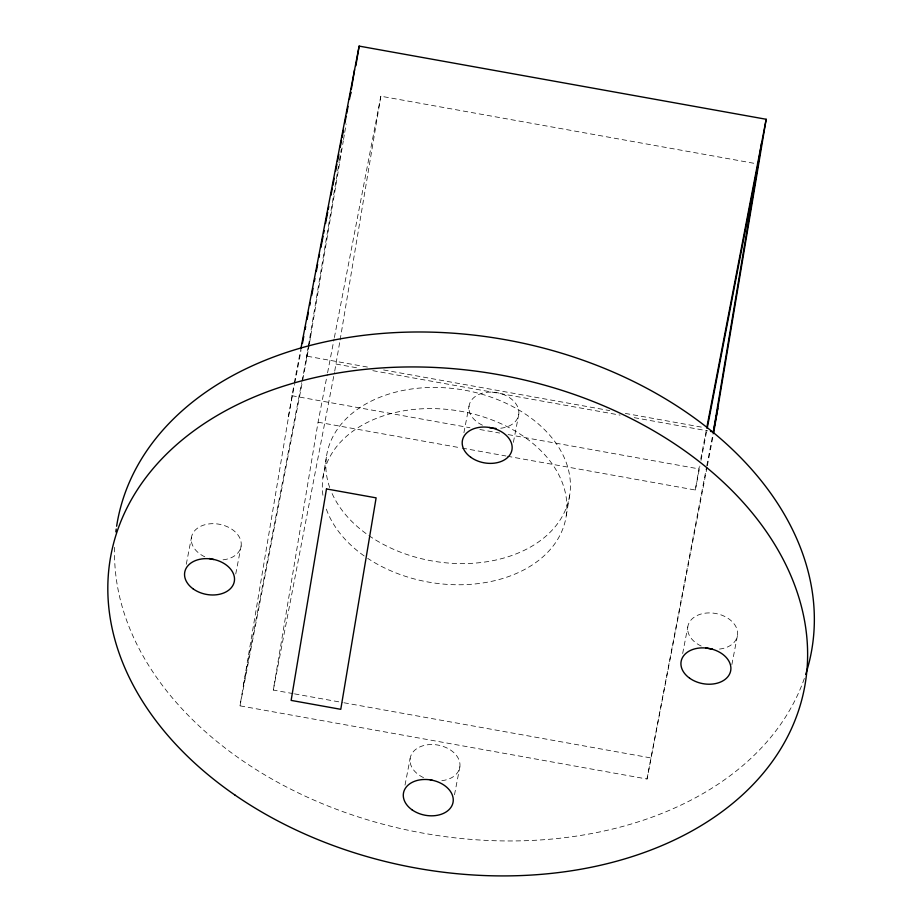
<?xml version="1.0" encoding="UTF-8"?>
<svg xmlns="http://www.w3.org/2000/svg" width="922" height="922" viewBox="0 0 922 922"><rect width="100%" height="100%" fill="white"/><g stroke="black" fill="none" stroke-linecap="round" stroke-linejoin="round"><path stroke-width="0.69" stroke-dasharray="4.61 3.46" d="M707.07 467.143L647.014 779.021L239.985 705.849L293.991 384.416M306.288 358.704L308.19 347.375M308.421 345.957L339.215 161.719M339.457 160.301L341.347 148.961M302.762 379.852L309.193 344.966M309.423 343.56L343.295 140.939M343.526 139.522L344.471 133.851M344.713 132.434L346.13 123.94M293.081 693.609L273.304 690.059L318.067 422.207L327.31 374.217M334.721 371.117L339.861 341.382M340.103 339.964L380.844 96.211L758.091 164.035M322.965 477.608L326.492 456.459M566.246 515.744L569.784 494.595M647.014 779.021L706.529 467.166M507.4 456.24L695.315 490.02L699.671 464.642M186.279 564.287L191.396 537.722M235.744 573.957L241.138 545.985M294.268 382.999L300.514 350.544M288.286 416.848L294.533 384.393M294.81 382.976L301.056 350.521M243.512 684.7L301.678 382.699M301.943 381.293L308.432 347.594M308.697 346.211L310.841 335.101M239.985 705.849L302.22 382.676M327.575 372.811L334.098 338.939M334.375 337.533L380.844 96.211M273.304 690.059L334.444 372.534M463.916 432.695L469.033 406.118M405.012 785.129L410.129 758.564M513.393 442.353L518.775 414.381M454.488 794.787L459.871 766.816M700.755 459.006L706.459 429.364M695.315 490.02L699.936 466.036M701.02 460.389L707.001 429.341M706.805 465.748L713.328 431.888M707.347 465.725L713.271 434.977M682.66 653.525L687.777 626.96M731.861 664.589L737.519 635.223M307.303 356.249L369.492 367.429M383.621 369.964L609.753 410.613M625.3 413.413L703.037 427.393M336.081 364.063L358.681 368.132M372.811 370.667L620.08 415.119M634.209 417.654L707.681 430.862M291.813 395.699L469.955 427.727M479.843 429.502L499.632 433.063M508.103 434.585L698.853 468.883M318.067 422.207L460.77 447.862M462.187 448.115L505.982 455.987M294.498 693.863L342.535 702.506M343.941 702.76L650.552 757.872M322.907 495.252A123.133 86.899 9.5 0 1 464.181 411.915A123.133 86.899 9.5 0 1 556.243 541.64A123.133 86.899 9.5 0 1 367.671 558.329M364.155 555.92A123.133 86.899 9.5 0 1 325.385 506.293M329.707 487.542A123.133 86.899 9.5 0 1 478.818 393.36A123.133 86.899 9.5 0 1 536.858 543.093A123.133 86.899 9.5 0 1 331.54 492.256M804.341 678.431A353.068 250.093 10.9 0 1 417.263 832.07A353.068 250.093 10.9 0 1 114.708 545.778M204.799 556.796A25.217 17.864 10.9 0 1 198.518 527.488A25.217 17.864 10.9 0 1 238.383 535.544A25.217 17.864 10.9 0 1 220.727 560.011M482.448 425.192A25.217 17.864 10.9 0 1 475.591 396.264A25.217 17.864 10.9 0 1 515.214 402.845A25.217 17.864 10.9 0 1 500.75 428.234M701.181 646.034A25.217 17.864 10.9 0 1 694.335 617.095A25.217 17.864 10.9 0 1 733.958 623.675A25.217 17.864 10.9 0 1 719.494 649.076M423.544 777.626A25.217 17.864 10.9 0 1 416.686 748.699A25.217 17.864 10.9 0 1 456.309 755.279A25.217 17.864 10.9 0 1 441.845 780.669"/><path stroke-width="1.38" d="M350.348 95.104L350.821 92.269M351.294 89.446L354.59 69.715M355.846 65.831L359.142 46.1L766.17 119.272L713.536 433.582M710.505 431.381L713.328 431.888L761.63 142.887M300.791 349.138L359.142 46.1M302.416 343.468L303.776 336.415M305.136 329.35L305.678 326.526M307.038 319.473L308.397 312.42M309.757 305.366L310.299 302.543M311.659 295.489L313.019 288.425M314.367 281.371L314.921 278.548M316.281 271.494L317.629 264.441M318.989 257.376L319.531 254.553M320.891 247.499L323.069 236.216M323.61 233.393L324.152 230.569M325.512 223.516L327.69 212.221M328.232 209.398L328.774 206.574M330.952 195.291L332.312 188.226M332.854 185.403L334.213 178.349M335.573 171.296L336.933 164.243M337.475 161.419L338.835 154.366M340.195 147.301L341.543 140.248M342.097 137.424L343.457 130.371M344.805 123.318L346.165 116.253M346.707 113.441L348.067 106.376M349.426 99.322L350.786 92.269M706.736 427.958L766.17 119.272M707.278 427.935L758.091 164.035M713.328 431.888L717.869 408.273M116.633 526.232A353.068 250.093 10.9 0 1 522.267 343.042A353.068 250.093 10.9 0 1 805.701 674.385M115.849 531.902A353.068 250.093 10.9 0 1 116.218 529.067M213.777 559.55A25.217 17.864 10.9 0 1 209.294 558.513M495.99 428.407A25.217 17.864 10.9 0 1 489.202 427.508M712.406 649.088A25.217 17.864 10.9 0 1 705.687 647.751M432.522 780.392A25.217 17.864 10.9 0 1 430.297 779.954M326.48 488.925L291.133 700.397L340.771 709.318L376.118 497.857L326.48 488.925M235.029 795.098A353.068 250.093 10.9 0 0 802.797 695.707A353.068 250.093 10.9 0 0 335.331 373.491A353.068 250.093 10.9 0 0 235.029 795.098M193.182 588.904A25.217 17.864 10.9 0 0 234.073 582.52A25.217 17.864 10.9 0 0 201.33 559.009A25.217 17.864 10.9 0 0 193.182 588.904M470.831 457.312A25.217 17.864 10.9 0 0 511.722 450.916A25.217 17.864 10.9 0 0 478.979 427.416A25.217 17.864 10.9 0 0 470.831 457.312M689.564 678.143A25.217 17.864 10.9 0 0 730.455 671.758A25.217 17.864 10.9 0 0 697.712 648.247A25.217 17.864 10.9 0 0 689.564 678.143M411.927 809.747A25.217 17.864 10.9 0 0 452.817 803.35A25.217 17.864 10.9 0 0 420.075 779.851A25.217 17.864 10.9 0 0 411.927 809.747"/></g></svg>
